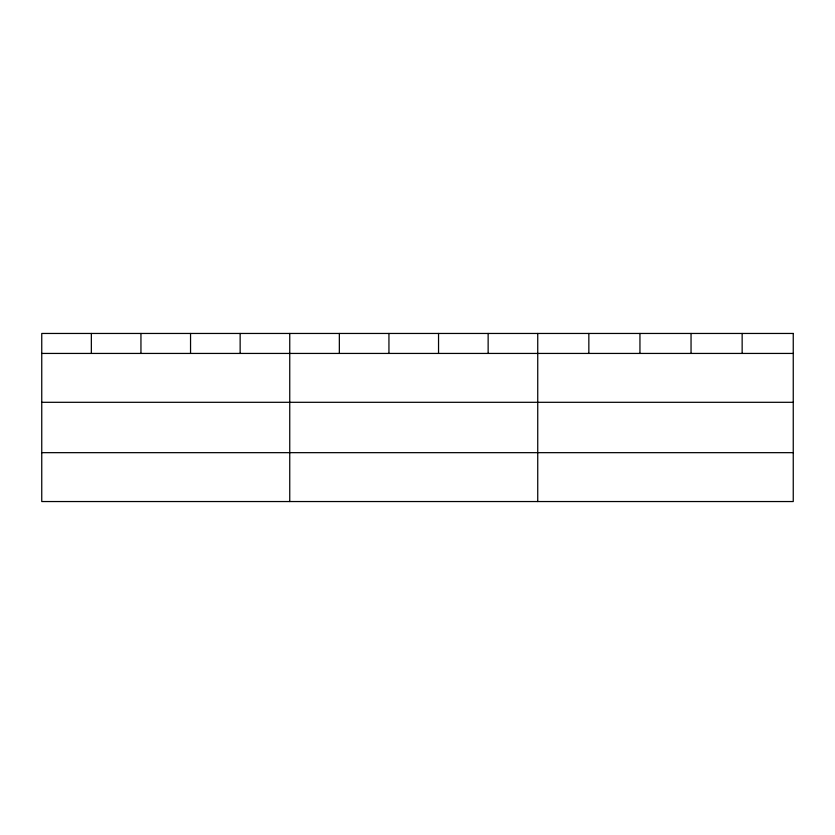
<?xml version="1.0" encoding="UTF-8"?>
<svg xmlns="http://www.w3.org/2000/svg" width="835" height="835" viewBox="0 0 835 835"><rect width="100%" height="100%" fill="white"/><g stroke="black" fill="none" stroke-linecap="round" stroke-linejoin="round"><path stroke-width="1.25" d="M41.75 353.435L793.25 353.435M41.75 402.303L793.25 402.303M41.75 452.664L793.25 452.664M742.148 333.457L742.148 353.435M691.046 333.457L691.046 353.435M639.944 333.457L639.944 353.435M588.842 333.457L588.842 353.435M537.74 333.457L537.74 501.543M488.141 333.457L488.141 353.435M438.542 333.457L438.542 353.435M388.943 333.457L388.943 353.435M339.344 333.457L339.344 353.435M289.745 333.457L289.745 501.543M240.146 333.457L240.146 353.435M190.547 333.457L190.547 353.435M140.948 333.457L140.948 353.435M91.349 333.457L91.349 353.435M793.25 333.457L41.75 333.457L41.75 501.543L793.25 501.543L793.25 333.457"/></g></svg>
